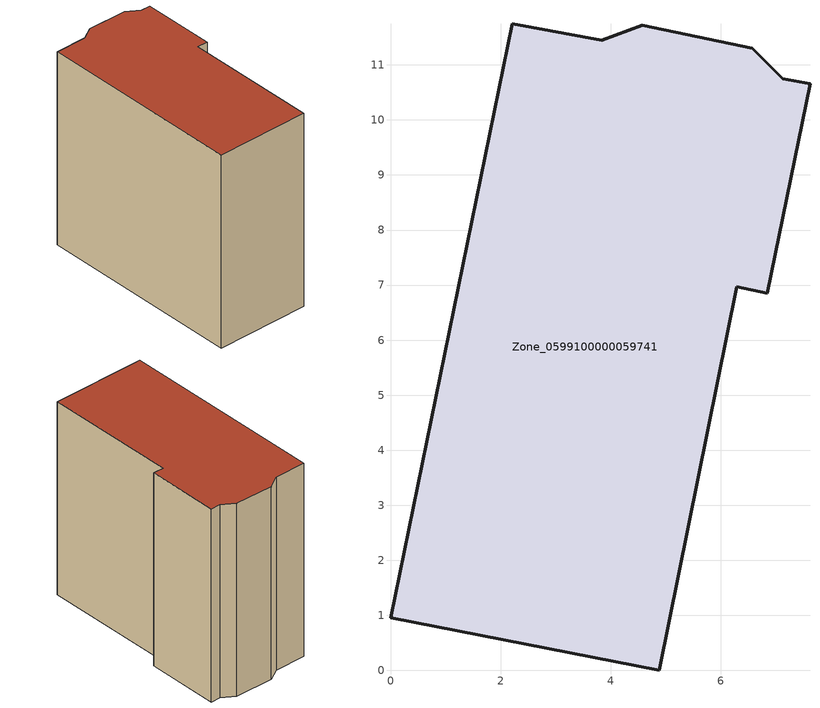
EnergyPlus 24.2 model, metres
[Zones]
Zone_0599100000059741
 floor ground (C_G): 4.57,11.72 6.57,11.3 7.13,10.75 7.62,10.65 6.84,6.85 6.29,6.97 4.88,0 0,0.95 2.21,11.75 3.84,11.45 z0
 wall outside (C_F): 2.21,11.75 0,0.95 4.88,0 6.29,6.97 6.84,6.85 7.62,10.65 7.13,10.75 6.57,11.3 4.57,11.72 3.84,11.45 2.21,11.75 z0:10.4
 roof outside (C_R): 4.57,11.72 3.84,11.45 2.21,11.75 0,0.95 4.88,0 6.29,6.97 6.84,6.85 7.62,10.65 7.13,10.75 6.57,11.3 z10.4
[BUILDING]
Pand.0599100000059741: North Axis=0; Terrain=City; Loads Convergence Tolerance Value=0.04; Temperature Convergence Tolerance Value=0.4; Solar Distribution=FullExterior; Maximum Number of Warmup Days=25; Minimum Number of Warmup Days=1
[Site:Location]
Rotterdam.The.Hague.AP_ZH_NLD Design_Conditions: Latitude=51.96; Longitude=4.45; Time Zone=1; Elevation=-4.5
[SITE:GROUNDTEMPERATURE:BUILDINGSURFACE]
18, 18, 18, 18, 18, 18, 18, 18, 18, 18, 18, 18
[MATERIAL] Thermal Absorptance=0.9; Solar Absorptance=0.7; Visible Absorptance=0.7
Name | Roughness | Thickness | Conductivity | Density | Specific Heat
G.TI.1946 | MediumSmooth | 0.15 | 1 | 540 | 1210
F.TI.1946 | Rough | 0.3 | 0.857143 | 1920 | 840
R.TI.1946 | MediumRough | 0.2 | 0.1 | 1500 | 1000
[CONSTRUCTION]
C_G: G.TI.1946
C_F: F.TI.1946
C_R: R.TI.1946
[ZONE]
Zone_0599100000059741: Type=1; Multiplier=1; Ceiling Height=Autocalculate; Volume=Autocalculate; Floor Area=autocalculate; Part of Total Floor Area=Yes
[ZONEINFILTRATION:DESIGNFLOWRATE]
Infil_Zone_0599100000059741: Zone or ZoneList or Space or SpaceList=Zone_0599100000059741; Schedule=AlwaysOn; Design Flow Rate Calculation Method=Flow/Area; Flow Rate per Floor Area=0.003; Constant Term Coefficient=1; Temperature Term Coefficient=0; Velocity Term Coefficient=0; Velocity Squared Term Coefficient=0
[HVACTEMPLATE:ZONE:IDEALLOADSAIRSYSTEM]
Zone_0599100000059741: Maximum Heating Supply Air Temperature=50; Minimum Cooling Supply Air Temperature=13; Maximum Heating Supply Air Humidity Ratio=0.0156; Minimum Cooling Supply Air Humidity Ratio=0.0077; Heating Limit=NoLimit; Cooling Limit=NoLimit; Dehumidification Control Type=ConstantSensibleHeatRatio; Cooling Sensible Heat Ratio=0.7; Dehumidification Setpoint=60; Humidification Control Type=None; Humidification Setpoint=30; Outdoor Air Method=None; Outdoor Air Flow Rate per Person=0.00944; Outdoor Air Flow Rate per Zone Floor Area=0; Outdoor Air Flow Rate per Zone=0; Demand Controlled Ventilation Type=None; Outdoor Air Economizer Type=NoEconomizer; Heat Recovery Type=None; Sensible Heat Recovery Effectiveness=0.7; Latent Heat Recovery Effectiveness=0.65
[ZONECONTROL:THERMOSTAT]
ThermostatControl_Zone_0599100000059741: Zone or ZoneList=Zone_0599100000059741; Control Type Schedule=DualSetpointControlType; Control 1=Thermostat_Zone_0599100000059741; Temperature Difference Between Cutout And Setpoint=0
[THERMOSTATSETPOINT:DUALSETPOINT]
Thermostat_Zone_0599100000059741: Heating Setpoint Temperature Schedule=HeatingSetpoint_Zone_0599100000059741; Cooling Setpoint Temperature Schedule=CoolingSetpoint_Zone_0599100000059741
[SCHEDULE:COMPACT]
HeatingSetpoint_Zone_0599100000059741: Through: 12/31, For: AllDays, Until: 24:00, 21
CoolingSetpoint_Zone_0599100000059741: Through: 12/31, For: AllDays, Until: 24:00, 24
DualSetpointControlType: Through: 12/31, For: AllDays, Until: 24:00, 4
AlwaysOn: Through: 12/31, For: AllDays, Until: 24:00, 1
